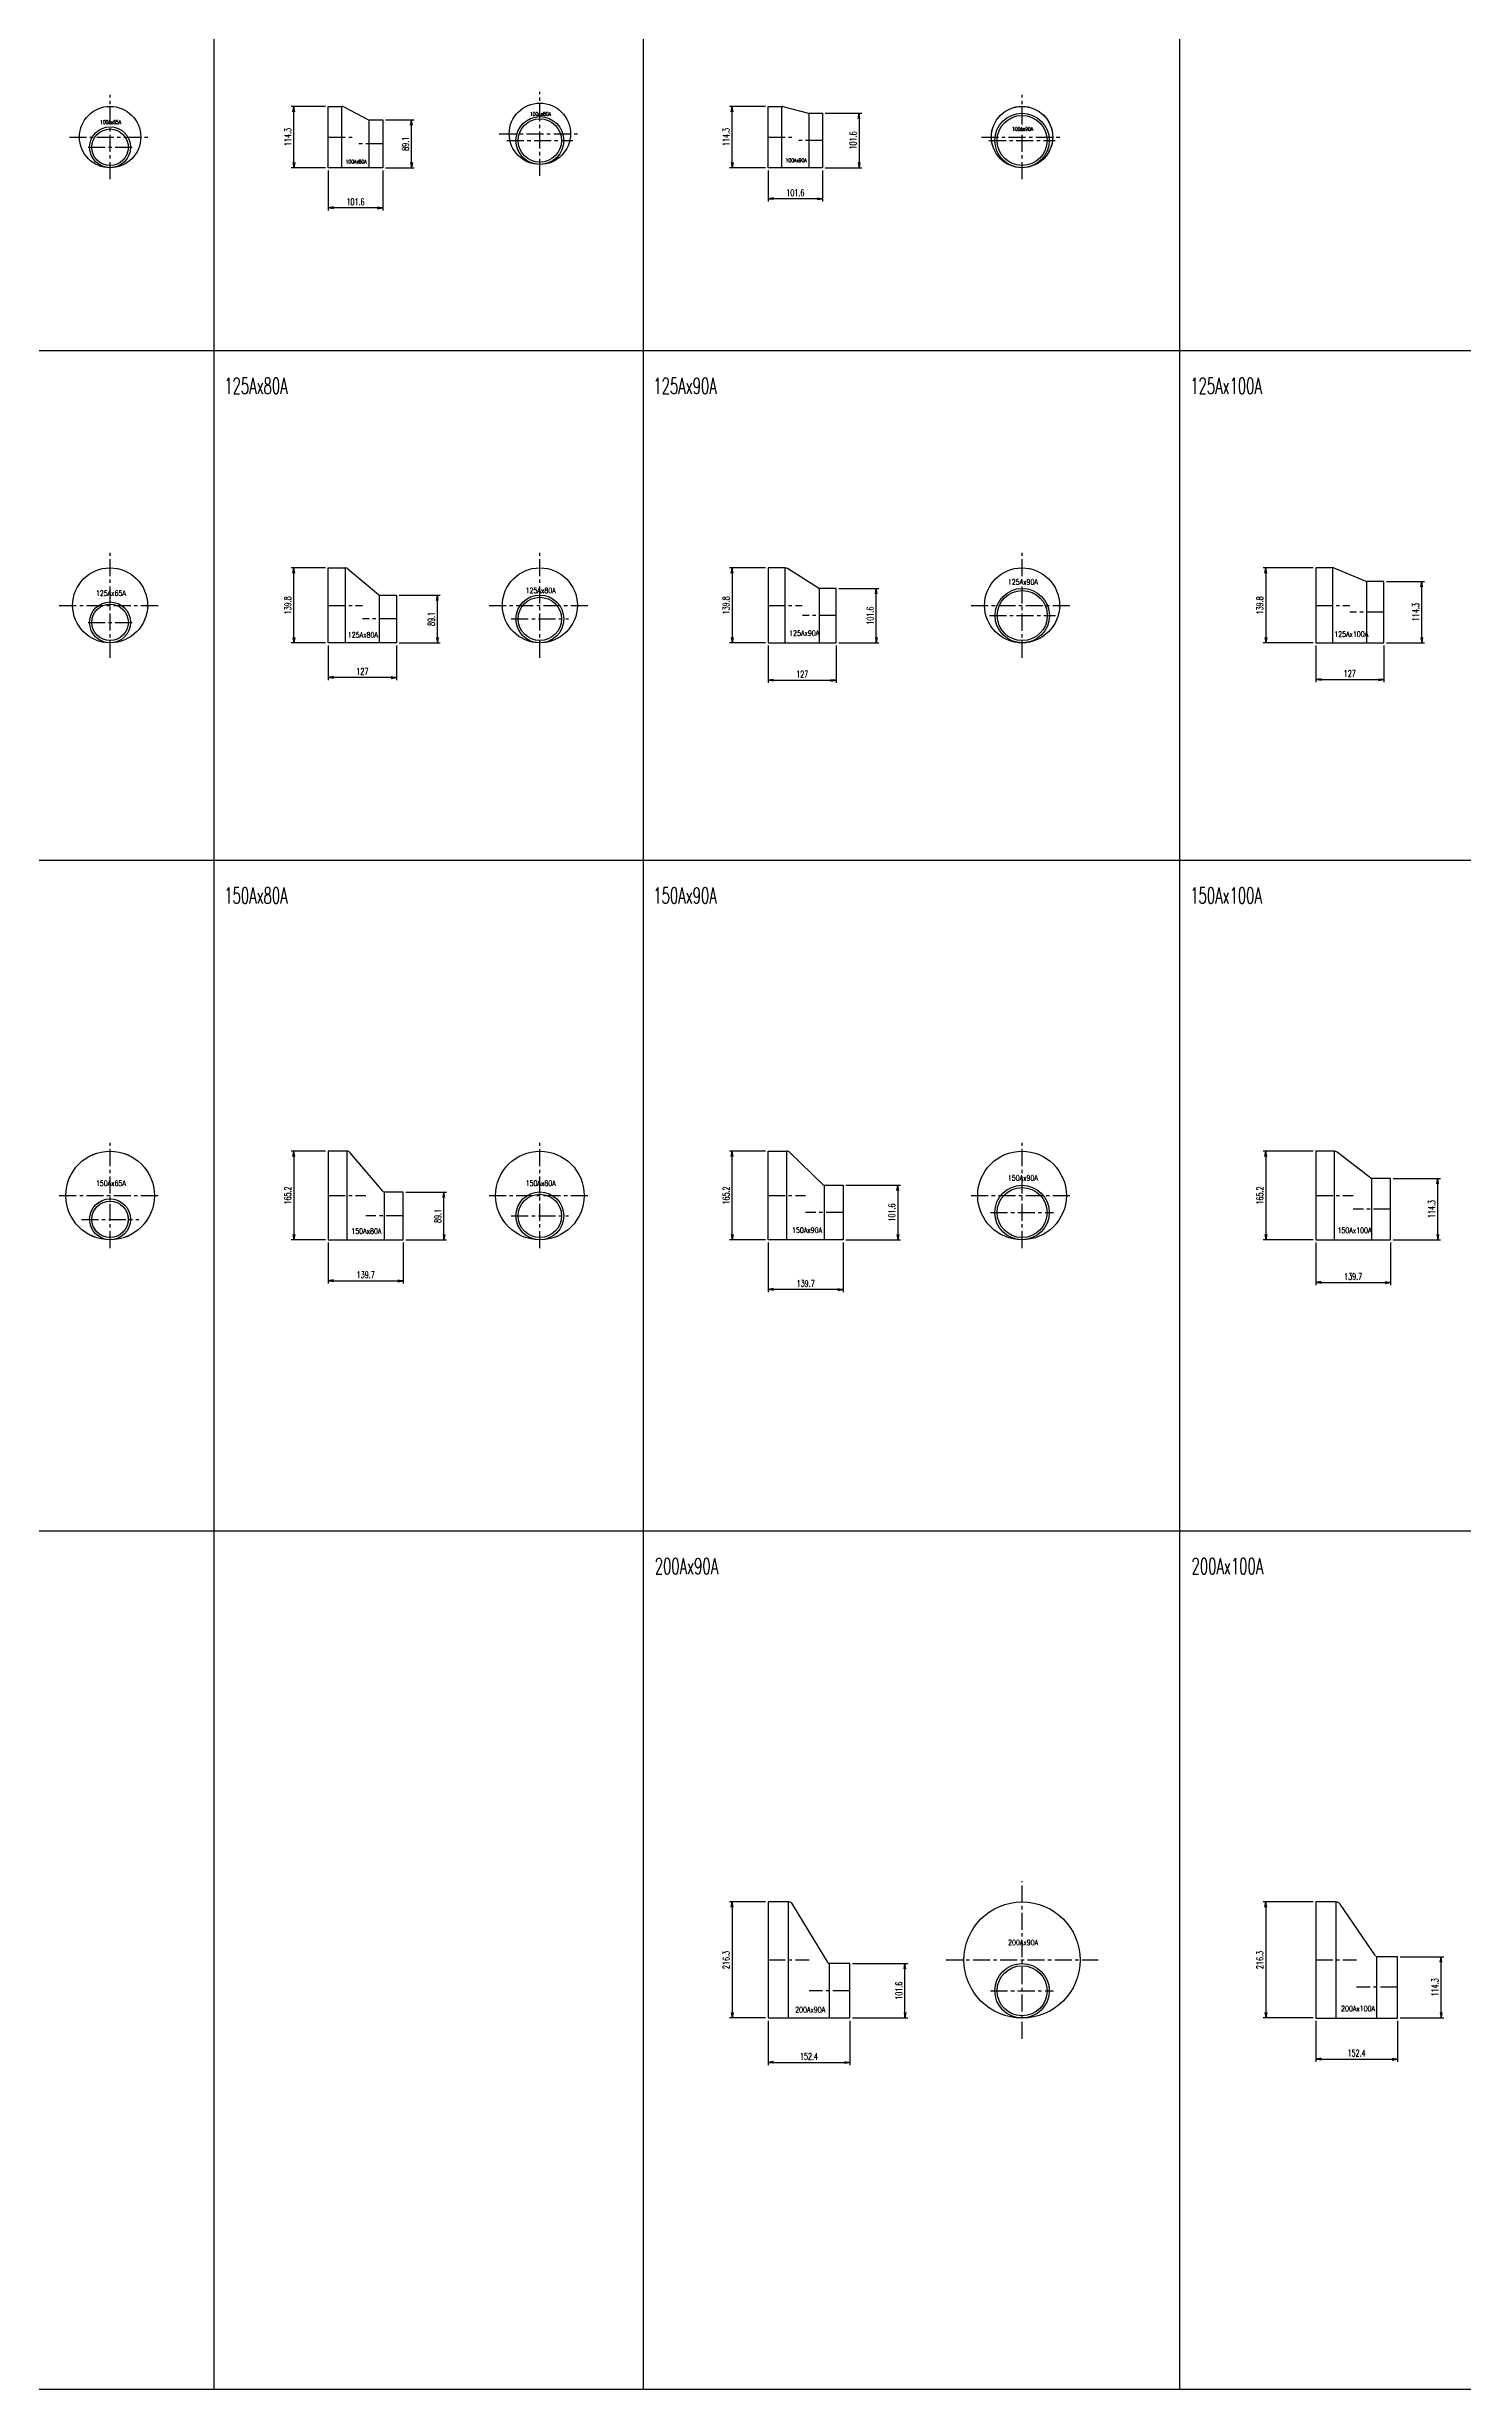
# Model space of a CAD drawing. Header units: millimetres. Extents: x 2090 to 42062, y -14812 to 2738.
# Drawn here: x 36951 to 39591, y -6552 to -2186 of the extents above; entities that cross this region are included whole.
import ezdxf

# ---------------------------------------------------------------- set-up
doc = ezdxf.new("R2010")
doc.units = ezdxf.units.MM
doc.linetypes.add('CENTER', pattern=[50.8, 31.75, -6.35, 6.35, -6.35])
for name, color, linetype in [('#配管（SUS)', 220, 'Continuous'), ('DIM', 1, 'Continuous'), ('skeleton', 7, 'Continuous')]:
    doc.layers.add(name, color=color, linetype=linetype)
doc.styles.add('kpk', font='romans.shx', dxfattribs={"width": 0.7, "bigfont": 'extfont2.shx'})
doc.styles.get("Standard").update_dxf_attribs({"font": 'romans.shx', "bigfont": 'extfont.shx'})

# ---------------------------------------------------------------- blocks, each defined once
blk = doc.blocks.new('_Open')
at = {"color": 0, "linetype": 'ByBlock', "lineweight": -2}
for p, q in [((-1, 0.17), (0, 0)), ((-1, -0.17), (0, 0)), ((0, 0), (-1, 0))]:
    blk.add_line(p, q, dxfattribs=at)
blk = doc.blocks.new('A$C684266EA')
at = {"layer": '#配管（SUS)', "color": 2, "linetype": 'CENTER'}
for p, q in [((0, -59.4), (0, 97.4)), ((-75.8, 19), (75.8, 19)), ((-41.1, 0), (41.1, 0))]:
    blk.add_line(p, q, dxfattribs=at)
at = {"layer": '#配管（SUS)', "color": 0, "linetype": 'ByBlock'}
for centre, radius in [((0, 19), 57.2), ((0, 0), 38.1), ((0, 0), 34)]:
    blk.add_circle(centre, radius, dxfattribs=at)
at = {"layer": 'Defpoints', "color": 5, "width": 0.7}
blk.add_text('100Ax65A', height=7, dxfattribs=at).set_placement((-18.6, 43.3))
blk = doc.blocks.new('A$C01343E0E')
at = {"layer": '#配管（SUS)', "color": 2, "linetype": 'CENTER'}
for p, q in [((0, -66.2), (0, 129.7)), ((-94.8, 31.8), (94.8, 31.8)), ((-41.1, 0), (41.1, 0))]:
    blk.add_line(p, q, dxfattribs=at)
at = {"layer": '#配管（SUS)', "color": 0, "linetype": 'ByBlock'}
for centre, radius in [((0, 31.8), 69.9), ((0, 0), 38.1), ((0, 0), 34)]:
    blk.add_circle(centre, radius, dxfattribs=at)
at = {"layer": 'Defpoints', "color": 5, "width": 0.7}
blk.add_text('125Ax65A', height=10, dxfattribs=at).set_placement((-26.5, 49.5))
blk = doc.blocks.new('A$C74B00220')
at = {"layer": '#配管（SUS)', "color": 2, "linetype": 'CENTER'}
for p, q in [((0, -53.5), (0, 142.4)), ((-94.8, 44.4), (94.8, 44.4)), ((-53.4, 0), (53.4, 0))]:
    blk.add_line(p, q, dxfattribs=at)
at = {"layer": '#配管（SUS)', "color": 0, "linetype": 'ByBlock'}
for centre, radius in [((0, 44.4), 82.6), ((0, 0), 38.1), ((0, 0), 34)]:
    blk.add_circle(centre, radius, dxfattribs=at)
at = {"layer": 'Defpoints', "color": 5, "width": 0.7}
blk.add_text('150Ax65A', height=10, dxfattribs=at).set_placement((-26.5, 62.2))
blk = doc.blocks.new('A$C23B80A00')
at = {"layer": '#配管（SUS)', "color": 0, "linetype": 'ByBlock'}
for p, q in [((-101.6, -44.5), (-101.6, 69.8)), ((-101.6, 69.8), (-76.2, 69.8)), ((-76.2, -44.5), (-76.2, 69.8)), ((-72.7, 68.9), (-26.8, 44.9)), ((-25.4, -44.5), (-25.4, 44.5)), ((-25.4, 44.5), (0, 44.5)), ((0, 44.5), (0, -44.5)), ((0, -44.5), (-101.6, -44.5))]:
    blk.add_line(p, q, dxfattribs=at)
at = {"layer": '#配管（SUS)', "color": 2, "linetype": 'CENTER'}
for p, q in [((-101.6, 12.6), (-50.8, 12.6)), ((0, 0), (-50.8, 0))]:
    blk.add_line(p, q, dxfattribs=at)
at = {"layer": '#配管（SUS)', "color": 0, "linetype": 'ByBlock'}
for centre, radius, start, end in [((-76.2, 62.2), 7.5, 62.4091, 90), ((-25.4, 47.5), 3, 242.4091, 270)]:
    blk.add_arc(centre, radius, start, end, dxfattribs=at)
at = {"layer": 'Defpoints', "color": 5, "width": 0.7}
blk.add_text('100Ax80A', height=7, dxfattribs=at).set_placement((-69.2, -36.7))
blk = doc.blocks.new('A$C3C2C412A')
at = {"layer": '#配管（SUS)', "color": 2, "linetype": 'CENTER'}
for p, q in [((0, -65.8), (0, 91)), ((-75.8, 12.6), (75.8, 12.6)), ((-61.6, 0), (61.6, 0))]:
    blk.add_line(p, q, dxfattribs=at)
at = {"layer": '#配管（SUS)', "color": 0, "linetype": 'ByBlock'}
for centre, radius in [((0, 12.6), 57.2), ((0, 0), 44.6), ((0, 0), 40.4)]:
    blk.add_circle(centre, radius, dxfattribs=at)
at = {"layer": 'Defpoints', "color": 5, "width": 0.7}
blk.add_text('100Ax80A', height=7, dxfattribs=at).set_placement((-18.4, 46.1))
blk = doc.blocks.new('A$C37B3095C')
at = {"layer": '#配管（SUS)', "color": 0, "linetype": 'ByBlock'}
for p, q in [((-127, -44.5), (-127, 95.3)), ((-127, 95.3), (-95.2, 95.3)), ((-95.2, -44.5), (-95.2, 95.3)), ((-90.3, 93.5), (-33.7, 45.3)), ((-31.8, -44.5), (-31.8, 44.5)), ((-31.8, 44.5), (0, 44.5)), ((0, 44.5), (0, -44.5)), ((0, -44.5), (-127, -44.5))]:
    blk.add_line(p, q, dxfattribs=at)
at = {"layer": '#配管（SUS)', "color": 2, "linetype": 'CENTER'}
for p, q in [((-127, 25.4), (-63.5, 25.4)), ((0, 0), (-63.5, 0))]:
    blk.add_line(p, q, dxfattribs=at)
at = {"layer": '#配管（SUS)', "color": 0, "linetype": 'ByBlock'}
for centre, radius, start, end in [((-95.2, 87.7), 7.5, 49.5822, 90), ((-31.8, 47.6), 3, 229.5822, 270)]:
    blk.add_arc(centre, radius, start, end, dxfattribs=at)
at = {"layer": 'Defpoints', "color": 5, "width": 0.7}
blk.add_text('125Ax80A', height=10, dxfattribs=at).set_placement((-90.6, -34.6))
blk = doc.blocks.new('A$C09750B76')
at = {"layer": '#配管（SUS)', "color": 2, "linetype": 'CENTER'}
for p, q in [((0, -72.6), (0, 123.3)), ((-94.8, 25.4), (94.8, 25.4)), ((-53.4, 0), (53.4, 0))]:
    blk.add_line(p, q, dxfattribs=at)
at = {"layer": '#配管（SUS)', "color": 0, "linetype": 'ByBlock'}
for centre, radius in [((0, 25.4), 69.9), ((0, 0), 44.6), ((0, 0), 40.4)]:
    blk.add_circle(centre, radius, dxfattribs=at)
at = {"layer": 'Defpoints', "color": 5, "width": 0.7}
blk.add_text('125Ax80A', height=10, dxfattribs=at).set_placement((-26.5, 48.1))
blk = doc.blocks.new('A$C0A076F59')
at = {"layer": '#配管（SUS)', "color": 0, "linetype": 'ByBlock'}
for p, q in [((-104.8, 120.7), (-139.7, 120.7)), ((-139.7, 120.7), (-139.7, -44.5)), ((-104.8, -44.5), (-104.8, 120.7)), ((-37.2, 45.6), (-98.7, 117.8)), ((-34.9, -44.5), (-34.9, 44.5)), ((0, 44.5), (-34.9, 44.5)), ((0, -44.5), (0, 44.5)), ((-139.7, -44.5), (0, -44.5))]:
    blk.add_line(p, q, dxfattribs=at)
at = {"layer": '#配管（SUS)', "color": 2, "linetype": 'CENTER'}
for p, q in [((-139.7, 38.1), (-69.9, 38.1)), ((0, 0), (-69.9, 0))]:
    blk.add_line(p, q, dxfattribs=at)
at = {"layer": '#配管（SUS)', "color": 0, "linetype": 'ByBlock'}
for centre, radius, start, end in [((-104.8, 112.6), 8, 40.4235, 90), ((-34.9, 47.6), 3, 220.4235, 270)]:
    blk.add_arc(centre, radius, start, end, dxfattribs=at)
at = {"layer": 'Defpoints', "color": 5, "width": 0.7}
blk.add_text('150Ax80A', height=10, dxfattribs=at).set_placement((-96.8, -33.3))
blk = doc.blocks.new('A$C77885F92')
at = {"layer": '#配管（SUS)', "color": 2, "linetype": 'CENTER'}
for p, q in [((0, -59.9), (0, 136)), ((-94.8, 38), (94.8, 38)), ((-53.4, 0), (53.4, 0))]:
    blk.add_line(p, q, dxfattribs=at)
at = {"layer": '#配管（SUS)', "color": 0, "linetype": 'ByBlock'}
for centre, radius in [((0, 38), 82.6), ((0, 0), 44.6), ((0, 0), 40.4)]:
    blk.add_circle(centre, radius, dxfattribs=at)
at = {"layer": 'Defpoints', "color": 5, "width": 0.7}
blk.add_text('150Ax80A', height=10, dxfattribs=at).set_placement((-26.5, 55.8))
blk = doc.blocks.new('A$C44F105F3')
at = {"layer": '#配管（SUS)', "color": 0, "linetype": 'ByBlock'}
for p, q in [((-101.6, -50.8), (-101.6, 63.5)), ((-101.6, 63.5), (-76.2, 63.5)), ((-76.2, -50.8), (-76.2, 63.5)), ((-74.3, 63.3), (-26.1, 50.9)), ((-25.4, -50.8), (-25.4, 50.8)), ((-25.4, 50.8), (0, 50.8)), ((0, 50.8), (0, -50.8)), ((0, -50.8), (-101.6, -50.8))]:
    blk.add_line(p, q, dxfattribs=at)
at = {"layer": '#配管（SUS)', "color": 2, "linetype": 'CENTER'}
for p, q in [((-101.6, 6.4), (-50.8, 6.4)), ((0, 0), (-50.8, 0))]:
    blk.add_line(p, q, dxfattribs=at)
at = {"layer": '#配管（SUS)', "color": 0, "linetype": 'ByBlock'}
for centre, radius, start, end in [((-76.2, 56), 7.5, 75.603, 90), ((-25.4, 53.8), 3, 255.603, 270)]:
    blk.add_arc(centre, radius, start, end, dxfattribs=at)
at = {"layer": 'Defpoints', "color": 5, "width": 0.7}
blk.add_text('100Ax90A', height=7, dxfattribs=at).set_placement((-68.9, -40.6))
blk = doc.blocks.new('A$C080F16BC')
at = {"layer": '#配管（SUS)', "color": 2, "linetype": 'CENTER'}
for p, q in [((0, -72), (0, 84.7)), ((-75.8, 6.4), (75.8, 6.4)), ((-61.6, 0), (61.6, 0))]:
    blk.add_line(p, q, dxfattribs=at)
at = {"layer": '#配管（SUS)', "color": 0, "linetype": 'ByBlock'}
for centre, radius in [((0, 6.4), 57.2), ((0, 0), 50.8), ((0, 0), 46.6)]:
    blk.add_circle(centre, radius, dxfattribs=at)
at = {"layer": 'Defpoints', "color": 5, "width": 0.7}
blk.add_text('100Ax90A', height=7, dxfattribs=at).set_placement((-18.4, 18))
blk = doc.blocks.new('A$C2FB200D0')
at = {"layer": '#配管（SUS)', "color": 0, "linetype": 'ByBlock'}
for p, q in [((-95.2, 89), (-127, 89)), ((-127, 89), (-127, -50.8)), ((-95.2, -50.8), (-95.2, 89)), ((-32.9, 51.3), (-91.2, 87.9)), ((-31.3, -50.8), (-31.3, 50.8)), ((0, 50.8), (-31.3, 50.8)), ((0, -50.8), (0, 50.8)), ((-127, -50.8), (0, -50.8))]:
    blk.add_line(p, q, dxfattribs=at)
at = {"layer": '#配管（SUS)', "color": 2, "linetype": 'CENTER'}
for p, q in [((-127, 19.1), (-63.3, 19.1)), ((0, 0), (-63, 0))]:
    blk.add_line(p, q, dxfattribs=at)
at = {"layer": '#配管（SUS)', "color": 0, "linetype": 'ByBlock'}
for centre, radius, start, end in [((-95.2, 81.5), 7.5, 57.8857, 90), ((-31.3, 53.8), 3, 237.8857, 270)]:
    blk.add_arc(centre, radius, start, end, dxfattribs=at)
at = {"layer": 'Defpoints', "color": 5, "width": 0.7}
blk.add_text('125Ax90A', height=10, dxfattribs=at).set_placement((-87.8, -37.6))
blk = doc.blocks.new('A$C59C43316')
at = {"layer": '#配管（SUS)', "color": 2, "linetype": 'CENTER'}
for p, q in [((0, -78.9), (0, 117.1)), ((-94.8, 19.1), (94.8, 19.1)), ((-60.9, 0), (62.3, 0))]:
    blk.add_line(p, q, dxfattribs=at)
at = {"layer": '#配管（SUS)', "color": 0, "linetype": 'ByBlock'}
for centre, radius in [((0, 19.1), 69.9), ((0.5, 0), 50.8), ((0.5, 0), 46.6)]:
    blk.add_circle(centre, radius, dxfattribs=at)
at = {"layer": 'Defpoints', "color": 5, "width": 0.7}
blk.add_text('125Ax90A', height=10, dxfattribs=at).set_placement((-26.5, 57.7))
blk = doc.blocks.new('A$C02E45BDB')
at = {"layer": '#配管（SUS)', "color": 0, "linetype": 'ByBlock'}
for p, q in [((-139.7, -50.8), (-139.7, 114.4)), ((-139.7, 114.4), (-104.8, 114.4)), ((-104.8, -50.8), (-104.8, 114.4)), ((-99.2, 112.1), (-37, 51.6)), ((-34.9, -50.8), (-34.9, 50.8)), ((-34.9, 50.8), (0, 50.8)), ((0, 50.8), (0, -50.8)), ((0, -50.8), (-139.7, -50.8))]:
    blk.add_line(p, q, dxfattribs=at)
at = {"layer": '#配管（SUS)', "color": 2, "linetype": 'CENTER'}
for p, q in [((-139.7, 31.8), (-69.9, 31.8)), ((0, 0), (-69.9, 0))]:
    blk.add_line(p, q, dxfattribs=at)
at = {"layer": '#配管（SUS)', "color": 0, "linetype": 'ByBlock'}
for centre, radius, start, end in [((-104.8, 106.4), 8, 45.8148, 90), ((-34.9, 53.8), 3, 225.8148, 270)]:
    blk.add_arc(centre, radius, start, end, dxfattribs=at)
at = {"layer": 'Defpoints', "color": 5, "width": 0.7}
blk.add_text('150Ax90A', height=10, dxfattribs=at).set_placement((-95.2, -37.9))
blk = doc.blocks.new('A$C1D9B1E19')
at = {"layer": '#配管（SUS)', "color": 2, "linetype": 'CENTER'}
for p, q in [((0, -66.2), (0, 129.8)), ((-94.8, 31.8), (94.8, 31.8)), ((-58.7, 0), (58.7, 0))]:
    blk.add_line(p, q, dxfattribs=at)
at = {"layer": '#配管（SUS)', "color": 0, "linetype": 'ByBlock'}
for centre, radius in [((0, 31.8), 82.6), ((0, 0), 50.8), ((0, 0), 46.6)]:
    blk.add_circle(centre, radius, dxfattribs=at)
at = {"layer": 'Defpoints', "color": 5, "width": 0.7}
blk.add_text('150Ax90A', height=10, dxfattribs=at).set_placement((-26.5, 59.5))
blk = doc.blocks.new('A$C75DF0B5F')
at = {"layer": '#配管（SUS)', "color": 0, "linetype": 'ByBlock'}
for p, q in [((-114.3, 165.5), (-152.4, 165.5)), ((-152.4, 165.5), (-152.4, -50.8)), ((-114.3, -50.8), (-114.3, 165.5)), ((-40.7, 52.2), (-106.8, 161.3)), ((-38.1, -50.8), (-38.1, 50.8)), ((0, 50.8), (-38.1, 50.8)), ((0, -50.8), (0, 50.8)), ((-152.4, -50.8), (0, -50.8))]:
    blk.add_line(p, q, dxfattribs=at)
at = {"layer": '#配管（SUS)', "color": 2, "linetype": 'CENTER'}
for p, q in [((-152.4, 57.3), (-76.2, 57.3)), ((0, 0), (-76.2, 0))]:
    blk.add_line(p, q, dxfattribs=at)
at = {"layer": '#配管（SUS)', "color": 0, "linetype": 'ByBlock'}
for centre, radius, start, end in [((-114.3, 156.7), 8.8, 31.2332, 90), ((-38.1, 53.8), 3, 211.2332, 270)]:
    blk.add_arc(centre, radius, start, end, dxfattribs=at)
at = {"layer": 'Defpoints', "color": 5, "width": 0.7}
blk.add_text('200Ax90A', height=10, dxfattribs=at).set_placement((-102.1, -40.3))
blk = doc.blocks.new('A$C08FC06D6')
at = {"layer": '#配管（SUS)', "color": 2, "linetype": 'CENTER'}
for p, q in [((0, -89.6), (0, 204.3)), ((-142.2, 57.3), (142.2, 57.3)), ((-58.7, 0), (58.7, 0))]:
    blk.add_line(p, q, dxfattribs=at)
at = {"layer": '#配管（SUS)', "color": 0, "linetype": 'ByBlock'}
for centre, radius in [((0, 57.3), 108.2), ((0, 0), 50.8), ((0, 0), 46.6)]:
    blk.add_circle(centre, radius, dxfattribs=at)
at = {"layer": 'Defpoints', "color": 5, "width": 0.7}
blk.add_text('200Ax90A', height=10, dxfattribs=at).set_placement((-26, 85))
blk = doc.blocks.new('A$C65C22B00')
at = {"layer": '#配管（SUS)', "color": 0, "linetype": 'ByBlock'}
for p, q in [((-95.2, 82.7), (-127, 82.7)), ((-127, 82.7), (-127, -57.2)), ((-95.2, -57.2), (-95.2, 82.7)), ((-33, 57.4), (-92.3, 82.1)), ((-31.8, -57.2), (-31.8, 57.2)), ((0, 57.2), (-31.8, 57.2)), ((0, -57.2), (0, 57.2)), ((-127, -57.2), (0, -57.2))]:
    blk.add_line(p, q, dxfattribs=at)
at = {"layer": '#配管（SUS)', "color": 2, "linetype": 'CENTER'}
for p, q in [((-127, 12.8), (-63.5, 12.8)), ((0, 0), (-63.5, 0))]:
    blk.add_line(p, q, dxfattribs=at)
at = {"layer": '#配管（SUS)', "color": 0, "linetype": 'ByBlock'}
for centre, radius, start, end in [((-95.2, 75.2), 7.5, 67.4144, 90), ((-31.8, 60.2), 3, 247.4144, 270)]:
    blk.add_arc(centre, radius, start, end, dxfattribs=at)
at = {"layer": 'Defpoints', "color": 5, "width": 0.7}
blk.add_text('125Ax100A', height=10, dxfattribs=at).set_placement((-92.5, -45.8))
blk = doc.blocks.new('A$C3DD01D4C')
at = {"layer": '#配管（SUS)', "color": 0, "linetype": 'ByBlock'}
for p, q in [((-104.8, 108.1), (-139.7, 108.1)), ((-139.7, 108.1), (-139.7, -57.2)), ((-104.8, -57.2), (-104.8, 108.1)), ((-36.7, 57.8), (-99.9, 106.4)), ((-34.9, -57.2), (-34.9, 57.1)), ((0, 57.1), (-34.9, 57.1)), ((0, -57.2), (0, 57.1)), ((-139.7, -57.2), (0, -57.2))]:
    blk.add_line(p, q, dxfattribs=at)
at = {"layer": '#配管（SUS)', "color": 2, "linetype": 'CENTER'}
for p, q in [((-139.7, 25.5), (-69.9, 25.5)), ((0, 0), (-69.9, 0))]:
    blk.add_line(p, q, dxfattribs=at)
at = {"layer": '#配管（SUS)', "color": 0, "linetype": 'ByBlock'}
for centre, radius, start, end in [((-104.8, 100.1), 8, 52.4264, 90), ((-34.9, 60.1), 3, 232.4264, 270)]:
    blk.add_arc(centre, radius, start, end, dxfattribs=at)
at = {"layer": 'Defpoints', "color": 5, "width": 0.7}
blk.add_text('150Ax100A', height=10, dxfattribs=at).set_placement((-99, -44.5))
blk = doc.blocks.new('A$C0E0F1B66')
at = {"layer": '#配管（SUS)', "color": 0, "linetype": 'ByBlock'}
for p, q in [((-114.3, 159.1), (-152.4, 159.1)), ((-152.4, 159.1), (-152.4, -57.2)), ((-114.3, -57.2), (-114.3, 159.1)), ((-40.6, 58.5), (-107, 155.3)), ((-38.1, -57.2), (-38.1, 57.1)), ((0, 57.1), (-38.1, 57.1)), ((0, -57.2), (0, 57.1)), ((-152.4, -57.2), (0, -57.2))]:
    blk.add_line(p, q, dxfattribs=at)
at = {"layer": '#配管（SUS)', "color": 2, "linetype": 'CENTER'}
for p, q in [((-152.4, 51), (-76.2, 51)), ((0, 0), (-76.2, 0))]:
    blk.add_line(p, q, dxfattribs=at)
at = {"layer": '#配管（SUS)', "color": 0, "linetype": 'ByBlock'}
for centre, radius, start, end in [((-114.3, 150.3), 8.8, 34.4554, 90), ((-38.1, 60.2), 3, 214.4554, 270)]:
    blk.add_arc(centre, radius, start, end, dxfattribs=at)
at = {"layer": 'Defpoints', "color": 5, "width": 0.7}
blk.add_text('200Ax100A', height=10, dxfattribs=at).set_placement((-105.1, -44.6))

msp = doc.modelspace()

# ---------------------------------------------------------------- linework, layer by layer
at = {"layer": '#配管（SUS)', "color": 0, "linetype": 'ByBlock'}
for p, q in [((38295.296, -2411.624), (38295.296, -2297.324)), ((38295.296, -2297.324), (38320.696, -2297.324)), ((38320.696, -2411.624), (38320.696, -2297.324)), ((38322.561, -2297.56), (38370.75, -2309.93)), ((38371.496, -2411.624), (38371.496, -2310.024)), ((38371.496, -2310.024), (38396.896, -2310.024)), ((38396.896, -2310.024), (38396.896, -2411.624)), ((38396.896, -2411.624), (38295.296, -2411.624)), ((39347.883, -3157.532), (39316.083, -3157.532)), ((39316.083, -3157.532), (39316.083, -3297.332)), ((39347.883, -3297.332), (39347.883, -3157.532)), ((39410.131, -3182.802), (39350.763, -3158.107)), ((39411.283, -3297.332), (39411.283, -3183.032)), ((39443.083, -3183.032), (39411.283, -3183.032)), ((39443.083, -3297.332), (39443.083, -3183.032)), ((39316.083, -3297.332), (39443.083, -3297.332))]:
    msp.add_line(p, q, dxfattribs=at)
at = {"layer": '#配管（SUS)', "color": 2, "linetype": 'CENTER'}
for p, q in [((38768.63, -2432.873), (38768.63, -2276.076)), ((38295.296, -2354.474), (38346.096, -2354.474)), ((38692.814, -2354.474), (38844.446, -2354.474)), ((38396.896, -2360.824), (38346.096, -2360.824)), ((38707.03, -2360.824), (38830.231, -2360.824)), ((39316.083, -3227.432), (39379.583, -3227.432)), ((39443.083, -3240.182), (39379.583, -3240.182)), ((37068.506, -4425.431), (37068.506, -4229.434)), ((36973.736, -4327.432), (37163.276, -4327.432)), ((37015.119, -4371.882), (37121.893, -4371.882))]:
    msp.add_line(p, q, dxfattribs=at)
at = {"layer": '#配管（SUS)', "color": 0, "linetype": 'ByBlock'}
for centre, radius in [((38768.63, -2354.474), 57.15), ((38768.63, -2360.824), 50.8), ((38768.63, -2360.824), 46.6), ((37068.506, -4327.432), 82.6), ((37068.506, -4371.882), 38.15), ((37068.506, -4371.882), 33.95)]:
    msp.add_circle(centre, radius, dxfattribs=at)
for centre, radius, start, end in [((38320.696, -2304.824), 7.5, 75.602952, 90), ((38371.496, -2307.024), 3, 255.602952, 270), ((39347.883, -3165.032), 7.5, 67.414409, 90), ((39411.283, -3180.032), 3, 247.414409, 270)]:
    msp.add_arc(centre, radius, start, end, dxfattribs=at)
at = {"layer": 'DIM', "color": 9}
for p, q in [((37470.296, -2297.324), (37405.952, -2297.324)), ((37410.952, -2401.624), (37410.952, -2307.324)), ((38290.296, -2297.324), (38223.154, -2297.324)), ((38228.154, -2401.624), (38228.154, -2307.324)), ((38401.896, -2310.024), (38469.793, -2310.024)), ((37581.896, -2322.524), (37635.451, -2322.524)), ((37630.451, -2401.624), (37630.451, -2332.524)), ((38464.793, -2320.024), (38464.793, -2401.624)), ((37470.296, -2411.624), (37405.952, -2411.624)), ((37475.296, -2416.624), (37475.296, -2491.544)), ((37576.896, -2416.624), (37576.896, -2491.544)), ((37581.896, -2411.624), (37635.451, -2411.624)), ((38290.296, -2411.624), (38223.154, -2411.624)), ((38295.296, -2416.624), (38295.296, -2474.477)), ((38396.896, -2416.624), (38396.896, -2474.477)), ((38401.896, -2411.624), (38469.793, -2411.624)), ((37566.896, -2486.544), (37485.296, -2486.544)), ((38386.896, -2469.477), (38305.296, -2469.477)), ((37470.296, -3157.532), (37405.952, -3157.532)), ((37410.952, -3287.332), (37410.952, -3167.532)), ((38290.296, -3157.532), (38223.154, -3157.532)), ((38228.154, -3167.532), (38228.154, -3287.332)), ((39311.083, -3157.532), (39218.234, -3157.532)), ((39223.234, -3167.532), (39223.234, -3287.332)), ((39448.083, -3183.032), (39518.761, -3183.032)), ((37607.296, -3208.232), (37683.663, -3208.232)), ((37678.663, -3287.332), (37678.663, -3218.232)), ((38427.296, -3195.732), (38501.913, -3195.732)), ((38496.913, -3287.332), (38496.913, -3205.732)), ((39513.761, -3287.332), (39513.761, -3193.032)), ((37470.296, -3297.332), (37405.952, -3297.332)), ((37475.296, -3302.332), (37475.296, -3366.863)), ((37602.296, -3302.332), (37602.296, -3366.863)), ((37607.296, -3297.332), (37683.663, -3297.332)), ((38290.296, -3297.332), (38223.154, -3297.332)), ((38295.296, -3302.332), (38295.296, -3372.129)), ((38422.296, -3302.332), (38422.296, -3372.129)), ((38427.296, -3297.332), (38501.913, -3297.332)), ((39311.083, -3297.332), (39218.234, -3297.332)), ((39316.083, -3302.332), (39316.083, -3370.811)), ((39443.083, -3302.332), (39443.083, -3370.811)), ((39448.083, -3297.332), (39518.761, -3297.332)), ((37592.296, -3361.863), (37485.296, -3361.863)), ((38305.296, -3367.129), (38412.296, -3367.129)), ((39326.083, -3365.811), (39433.083, -3365.811)), ((37470.296, -4244.832), (37405.952, -4244.832)), ((37410.952, -4254.832), (37410.952, -4400.032)), ((38290.296, -4244.832), (38223.154, -4244.832)), ((38228.154, -4400.032), (38228.154, -4254.832)), ((39311.083, -4244.832), (39218.234, -4244.832)), ((39223.234, -4254.832), (39223.234, -4400.032)), ((37619.996, -4320.932), (37695.88, -4320.932)), ((38439.996, -4308.432), (38542.188, -4308.432)), ((38537.188, -4318.432), (38537.188, -4400.032)), ((39460.783, -4295.732), (39548.534, -4295.732)), ((39543.534, -4400.032), (39543.534, -4305.732)), ((37690.88, -4400.032), (37690.88, -4330.932)), ((37470.296, -4410.032), (37405.952, -4410.032)), ((37475.296, -4415.032), (37475.296, -4491.597)), ((37614.996, -4415.032), (37614.996, -4491.597)), ((37619.996, -4410.032), (37695.88, -4410.032)), ((38290.296, -4410.032), (38223.154, -4410.032)), ((38295.296, -4415.032), (38295.296, -4507.619)), ((38434.996, -4415.032), (38434.996, -4507.619)), ((38439.996, -4410.032), (38542.188, -4410.032)), ((39311.083, -4410.032), (39218.234, -4410.032)), ((39316.083, -4415.032), (39316.083, -4494.547)), ((39455.783, -4415.032), (39455.783, -4494.547)), ((39460.783, -4410.032), (39548.534, -4410.032)), ((37485.296, -4486.597), (37604.996, -4486.597)), ((39326.083, -4489.547), (39445.783, -4489.547)), ((38424.996, -4502.619), (38305.296, -4502.619)), ((38290.296, -5644.282), (38223.154, -5644.282)), ((38228.154, -5654.282), (38228.154, -5850.582)), ((39311.083, -5644.282), (39218.234, -5644.282)), ((39223.234, -5654.282), (39223.234, -5850.582)), ((38452.696, -5758.982), (38555.417, -5758.982)), ((39473.483, -5746.282), (39554.784, -5746.282)), ((39549.784, -5850.582), (39549.784, -5756.282)), ((38550.417, -5850.582), (38550.417, -5768.982)), ((38290.296, -5860.582), (38223.154, -5860.582)), ((38295.296, -5865.582), (38295.296, -5948.376)), ((38447.696, -5865.582), (38447.696, -5948.376)), ((38452.696, -5860.582), (38555.417, -5860.582)), ((39311.083, -5860.582), (39218.234, -5860.582)), ((39316.083, -5865.582), (39316.083, -5942.203)), ((39468.483, -5865.582), (39468.483, -5942.203)), ((39473.483, -5860.582), (39554.784, -5860.582)), ((39326.083, -5937.203), (39458.483, -5937.203)), ((38305.296, -5943.376), (38437.696, -5943.376))]:
    msp.add_line(p, q, dxfattribs=at)
at = {"layer": 'skeleton'}
for p, q in [((37262.157, 1707.568), (37262.157, -6552.432)), ((38062.157, 1707.568), (38062.157, -6552.432)), ((39062.157, 1707.568), (39062.157, -6552.432)), ((21142.157, -2752.432), (42062.157, -2752.432)), ((21142.157, -3702.432), (42062.157, -3702.432)), ((21142.157, -4952.432), (42062.157, -4952.432)), ((21142.157, -6552.432), (42062.157, -6552.432))]:
    msp.add_line(p, q, dxfattribs=at)

# ---------------------------------------------------------------- block references
at = {"layer": '#配管（SUS)'}
for name, p in [('A$C3C2C412A', (37869.737, -2360.948)), ('A$C684266EA', (37068.506, -2373.474)), ('A$C23B80A00', (37576.896, -2367.074)), ('A$C44F105F3', (38396.896, -2360.824)), ('A$C080F16BC', (38768.63, -2360.824)), ('A$C01343E0E', (37068.506, -3259.182)), ('A$C09750B76', (37869.737, -3252.782)), ('A$C59C43316', (38768.63, -3246.532)), ('A$C37B3095C', (37602.296, -3252.782)), ('A$C2FB200D0', (38422.296, -3246.532)), ('A$C65C22B00', (39443.083, -3240.182)), ('A$C74B00220', (37068.506, -4371.882)), ('A$C77885F92', (37869.737, -4365.482)), ('A$C1D9B1E19', (38768.63, -4359.232)), ('A$C0A076F59', (37614.996, -4365.482)), ('A$C02E45BDB', (38434.996, -4359.232)), ('A$C3DD01D4C', (39455.783, -4352.882)), ('A$C08FC06D6', (38768.63, -5809.782)), ('A$C75DF0B5F', (38447.696, -5809.782)), ('A$C0E0F1B66', (39468.483, -5803.432))]:
    msp.add_blockref(name, p, dxfattribs=at)
at = {"layer": 'DIM', "color": 9, "linetype": 'ByBlock', "xscale": 10, "yscale": 10, "zscale": 10}
for p, rotation in [((37410.952, -2297.324), 90), ((38228.154, -2297.324), 90), ((38464.793, -2310.024), 90), ((37630.451, -2322.524), 90), ((37410.952, -2411.624), 270), ((37630.451, -2411.624), 270), ((38228.154, -2411.624), 270), ((38464.793, -2411.624), 270), ((37475.296, -2486.544), 180), ((38295.296, -2469.477), 180), ((37410.952, -3157.532), 90), ((38228.154, -3157.532), 90), ((39223.234, -3157.532), 90), ((39513.761, -3183.032), 90), ((37678.663, -3208.232), 90), ((38496.913, -3195.732), 90), ((37410.952, -3297.332), 270), ((37678.663, -3297.332), 270), ((38228.154, -3297.332), 270), ((38496.913, -3297.332), 270), ((39223.234, -3297.332), 270), ((39513.761, -3297.332), 270), ((37475.296, -3361.863), 180), ((38295.296, -3367.129), 180), ((39316.083, -3365.811), 180), ((37410.952, -4244.832), 90), ((38228.154, -4244.832), 90), ((39223.234, -4244.832), 90), ((37690.88, -4320.932), 90), ((38537.188, -4308.432), 90), ((39543.534, -4295.732), 90), ((37410.952, -4410.032), 270), ((37690.88, -4410.032), 270), ((38228.154, -4410.032), 270), ((38537.188, -4410.032), 270), ((39223.234, -4410.032), 270), ((39543.534, -4410.032), 270), ((37475.296, -4486.597), 180), ((39316.083, -4489.547), 180), ((38295.296, -4502.619), 180), ((38228.154, -5644.282), 90), ((39223.234, -5644.282), 90), ((38550.417, -5758.982), 90), ((39549.784, -5746.282), 90), ((38228.154, -5860.582), 270), ((38550.417, -5860.582), 270), ((39223.234, -5860.582), 270), ((39549.784, -5860.582), 270), ((39316.083, -5937.203), 180), ((38295.296, -5943.376), 180)]:
    msp.add_blockref('_Open', p, dxfattribs=dict(at, rotation=rotation))
for p in [(37576.896, -2486.544), (38396.896, -2469.477), (37602.296, -3361.863), (38422.296, -3367.129), (39443.083, -3365.811), (37614.996, -4486.597), (39455.783, -4489.547), (38434.996, -4502.619), (39468.483, -5937.203), (38447.696, -5943.376)]:
    msp.add_blockref('_Open', p, dxfattribs=at)

# ---------------------------------------------------------------- texts
at = {"color": 71, "width": 0.6}
for s, p in [('125Ax80A', (37281.379, -2833.298)), ('125Ax90A', (38081.379, -2833.298)), ('125Ax100A', (39082.166, -2833.298)), ('150Ax80A', (37281.379, -3783.298)), ('150Ax90A', (38081.379, -3783.298)), ('150Ax100A', (39082.166, -3783.298)), ('200Ax90A', (38083.95, -5033.298)), ('200Ax100A', (39084.737, -5033.298))]:
    msp.add_text(s, height=30, dxfattribs=at).set_placement(p)
at = {"layer": 'Defpoints', "color": 5, "width": 0.7}
for s, height, p in [('100Ax90A', 7, (38750.197, -2342.871)), ('100Ax90A', 7, (38327.985, -2401.377)), ('125Ax100A', 10, (39350.556, -3285.96)), ('150Ax65A', 10, (37041.984, -4309.712))]:
    msp.add_text(s, height=height, dxfattribs=at).set_placement(p)

# ---------------------------------------------------------------- next in the draw order: texts
at = {"layer": 'DIM', "color": 4, "linetype": 'ByBlock', "char_height": 12.5, "attachment_point": 5, "rotation": 90, "style": 'kpk', "bg_fill": 3, "box_fill_scale": 1.1, "bg_fill_color": 256, "bg_fill_true_color": 13158600, "bg_fill_transparency": 0}
for s, insert in [('114.3', (37399.702, -2354.474)), ('89.1', (37619.201, -2367.074)), ('114.3', (38216.904, -2354.474)), ('101.6', (38453.543, -2360.824)), ('139.8', (37399.702, -3227.432)), ('139.8', (38216.904, -3227.432)), ('101.6', (38485.663, -3246.532)), ('139.8', (39211.984, -3227.432)), ('114.3', (39502.511, -3240.182)), ('89.1', (37667.413, -3252.782)), ('165.2', (37399.702, -4327.432)), ('165.2', (38216.904, -4327.432)), ('165.2', (39211.984, -4327.432)), ('89.1', (37679.63, -4365.482)), ('101.6', (38525.938, -4359.232)), ('114.3', (39532.284, -4352.882)), ('216.3', (38216.904, -5752.432)), ('216.3', (39211.984, -5752.432)), ('101.6', (38539.167, -5809.782)), ('114.3', (39538.534, -5803.432))]:
    msp.add_mtext(s, dxfattribs=dict(at, insert=insert))
at = {"layer": 'DIM', "color": 4, "linetype": 'ByBlock', "char_height": 12.5, "attachment_point": 5, "style": 'kpk', "bg_fill": 3, "box_fill_scale": 1.1, "bg_fill_color": 256, "bg_fill_true_color": 13158600, "bg_fill_transparency": 0}
for s, insert in [('101.6', (37526.096, -2475.294)), ('101.6', (38346.096, -2458.227)), ('127', (37538.796, -3350.613)), ('127', (38358.796, -3355.879)), ('127', (39379.583, -3354.561)), ('139.7', (37545.146, -4475.347)), ('139.7', (38365.146, -4491.369)), ('139.7', (39385.933, -4478.297)), ('152.4', (38371.496, -5932.126)), ('152.4', (39392.283, -5925.953))]:
    msp.add_mtext(s, dxfattribs=dict(at, insert=insert))

doc.saveas('drawing.dxf')
